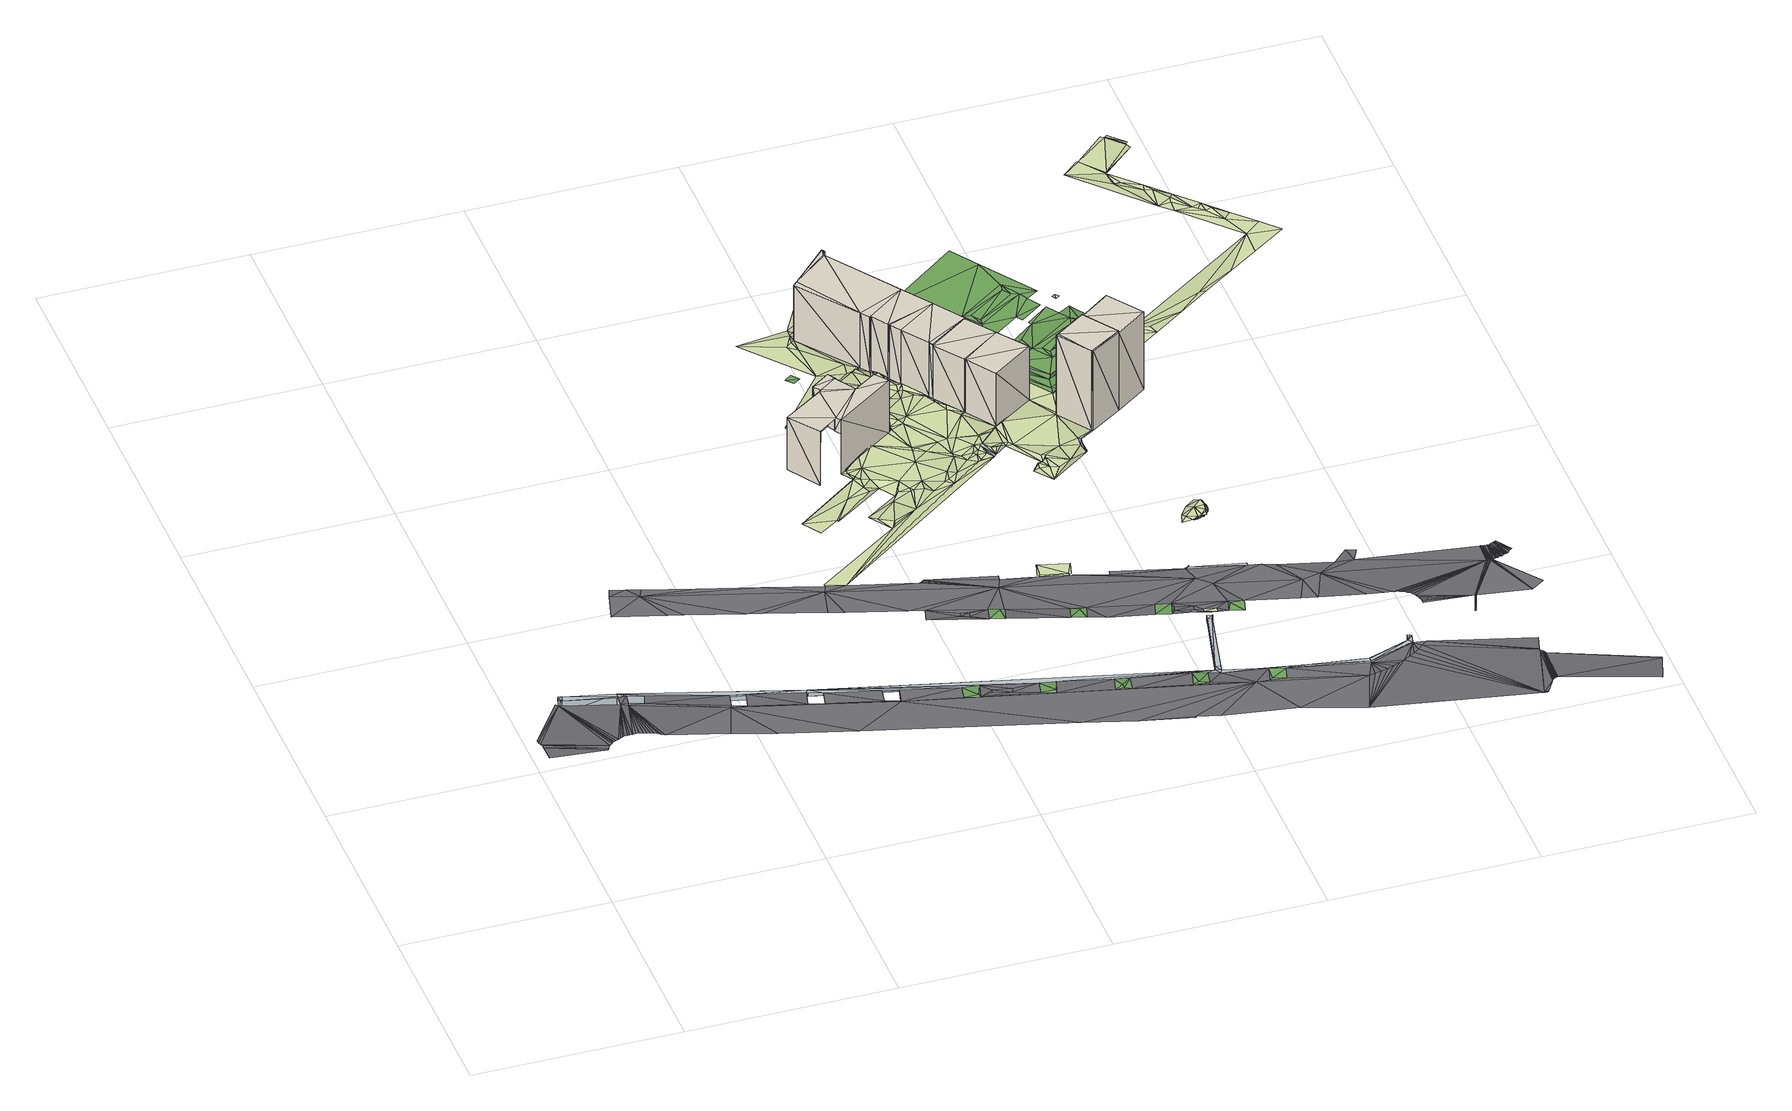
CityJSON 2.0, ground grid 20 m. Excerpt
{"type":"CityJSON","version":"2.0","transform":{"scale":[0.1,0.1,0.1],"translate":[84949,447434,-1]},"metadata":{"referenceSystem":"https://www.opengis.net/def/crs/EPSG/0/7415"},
"CityObjects":{
"object1":{"type":"GenericCityObject","attributes":{"bgt_status":"bestaand","bgt_type":"kademuur","plus_status":"geenWaarde","plus_type":"waardeOnbekend","relatievehoogteligging":"0"},"geometry":[{"type":"MultiSurface","lod":"1","boundaries":[[[0,1,2]],[[0,3,4]],[[4,5,6]],[[7,8,9]],[[7,10,8]],[[7,11,10]],[[7,12,13]],[[7,13,11]],[[12,6,13]],[[6,5,13]],[[4,3,5]],[[0,2,3]],[[2,1,14]],[[15,2,14]],[[16,15,14]],[[17,16,14]],[[17,14,18]],[[19,20,21]],[[21,20,22]],[[23,22,20]],[[24,25,20]],[[26,24,20]],[[27,26,20]],[[28,27,29]],[[30,28,29]],[[31,30,29]],[[32,33,34]],[[35,34,36]],[[35,32,34]],[[31,32,35]],[[31,29,32]],[[27,20,29]],[[25,23,20]],[[18,14,37]],[[14,38,37]],[[14,20,38]],[[38,20,19]],[[39,40,0]],[[0,40,1]],[[41,39,4]],[[4,39,0]],[[42,41,6]],[[6,41,4]],[[43,42,12]],[[12,42,6]],[[44,43,7]],[[7,43,12]],[[45,44,9]],[[9,44,7]],[[46,45,8]],[[8,45,9]],[[47,46,10]],[[10,46,8]],[[48,10,11]],[[49,48,13]],[[13,48,11]],[[5,49,13]],[[50,30,31]],[[35,50,31]],[[51,35,36]],[[52,53,32]],[[32,53,33]],[[54,52,29]],[[29,52,32]],[[55,54,20]],[[20,54,29]],[[56,55,14]],[[14,55,20]]]}]},
"building1":{"type":"Building","attributes":{"bgt_status":"bestaand","hoek":"(1:-34)","identificatiebagpnd":"503100000032723","identificatiebagvbolaagstehuisnummer":"(1:503010000027126)","measuredHeight":5.93,"min-height-surface":0.07,"plaatsingspunt":"(1:84988.193447489.302)","plus_status":"geenWaarde","relatievehoogteligging":"0","tekst":"(1:66)"},"geometry":[{"type":"MultiSurface","lod":"1","boundaries":[[[57,58,59]],[[57,60,58]],[[61,62,63]],[[60,57,64]],[[65,64,66]],[[64,67,66]],[[64,57,67]],[[57,61,67]],[[57,62,61]],[[63,62,68]],[[68,62,69]],[[70,71,57]],[[57,71,62]],[[72,70,59]],[[59,70,57]],[[73,72,58]],[[58,72,59]],[[74,73,60]],[[60,73,58]],[[75,76,66]],[[66,76,65]],[[77,75,67]],[[67,75,66]],[[78,77,61]],[[61,77,67]],[[79,78,63]],[[63,78,61]],[[80,79,68]],[[68,79,63]],[[81,80,69]],[[69,80,68]],[[71,81,62]],[[62,81,69]]]}]},
"object2":{"type":"GenericCityObject","attributes":{"bgt_status":"bestaand","bgt_type":"kademuur","plus_status":"geenWaarde","plus_type":"waardeOnbekend","relatievehoogteligging":"0"},"geometry":[{"type":"MultiSurface","lod":"1","boundaries":[[[1,82,83]],[[1,83,14]],[[40,84,1]],[[1,84,82]],[[85,56,83]],[[83,56,14]]]}]},
"building2":{"type":"Building","attributes":{"bgt_status":"bestaand","hoek":"(1:54.8)","identificatiebagpnd":"503100000018519","identificatiebagvbolaagstehuisnummer":"(1:503010000002511)","measuredHeight":6.17,"min-height-surface":0.12,"plaatsingspunt":"(1:84995.031447504.834)","plus_status":"geenWaarde","relatievehoogteligging":"0","tekst":"(1:58)"},"geometry":[{"type":"MultiSurface","lod":"1","boundaries":[[[86,87,88]],[[86,88,89]],[[90,91,88]],[[87,90,88]],[[92,93,90]],[[93,92,94]],[[94,92,95]],[[87,92,90]],[[96,97,86]],[[86,97,87]],[[98,99,88]],[[88,99,89]],[[100,98,91]],[[91,98,88]],[[101,100,90]],[[90,100,91]],[[102,101,93]],[[93,101,90]],[[103,102,94]],[[94,102,93]],[[104,103,95]],[[95,103,94]],[[105,104,92]],[[92,104,95]],[[97,105,87]],[[87,105,92]]]}]},
"object3":{"type":"GenericCityObject","attributes":{"bgt_status":"bestaand","bgt_type":"stuw","plus_type":"waardeOnbekend"},"geometry":[{"type":"MultiSurface","lod":"1","boundaries":[[[82,106,83]],[[106,107,83]],[[84,108,82]],[[82,108,106]],[[109,85,107]],[[107,85,83]]]}]},
"object4":{"type":"GenericCityObject","attributes":{"bgt_status":"bestaand","bgt_type":"muur","plus_status":"geenWaarde","plus_type":"waardeOnbekend","relatievehoogteligging":"0"},"geometry":[{"type":"MultiSurface","lod":"1","boundaries":[[[110,111,112]],[[110,112,113]]]}]},
"building3":{"type":"Building","attributes":{"bgt_status":"bestaand","hoek":"(1:54.8)","identificatiebagpnd":"503100000018600","identificatiebagvbolaagstehuisnummer":"(1:503010000005329)","measuredHeight":6.16,"min-height-surface":0.23,"plaatsingspunt":"(1:84999.155447498.983)","plus_status":"geenWaarde","relatievehoogteligging":"0","tekst":"(1:61)"},"geometry":[{"type":"MultiSurface","lod":"1","boundaries":[[[114,86,115]],[[114,116,117]],[[114,115,116]],[[86,118,115]],[[118,86,89]],[[119,96,114]],[[114,96,86]],[[120,121,116]],[[116,121,117]],[[122,120,115]],[[115,120,116]],[[123,122,118]],[[118,122,115]],[[99,123,89]],[[89,123,118]]]}]},
"object5":{"type":"GenericCityObject","attributes":{"bgt_status":"bestaand","bgt_type":"kademuur","plus_status":"geenWaarde","plus_type":"waardeOnbekend","relatievehoogteligging":"0"},"geometry":[{"type":"MultiSurface","lod":"1","boundaries":[[[106,124,107]],[[124,125,107]],[[108,126,106]],[[106,126,124]],[[127,109,125]],[[125,109,107]]]}]},
"building4":{"type":"Building","attributes":{"bgt_status":"bestaand","identificatiebagpnd":"503100000018607","measuredHeight":6.18,"min-height-surface":0.24,"plus_status":"geenWaarde","relatievehoogteligging":"0"},"geometry":[{"type":"MultiSurface","lod":"1","boundaries":[[[128,114,129]],[[128,129,130]],[[114,117,129]],[[131,119,132]],[[132,119,128]],[[128,119,114]],[[133,132,130]],[[130,132,128]],[[134,135,129]],[[129,135,133]],[[129,133,130]],[[121,134,117]],[[117,134,129]]]}]},
"building5":{"type":"Building","attributes":{"bgt_status":"bestaand","identificatiebagpnd":"503100000018610","measuredHeight":6.14,"min-height-surface":0.23,"plus_status":"geenWaarde","relatievehoogteligging":"0"},"geometry":[{"type":"MultiSurface","lod":"1","boundaries":[[[136,132,133]],[[136,133,137]],[[138,131,136]],[[136,131,132]],[[135,139,133]],[[133,139,137]]]}]},
"building6":{"type":"Building","attributes":{"bgt_status":"bestaand","hoek":"(1:54.8)","identificatiebagpnd":"503100000018598","identificatiebagvbolaagstehuisnummer":"(1:503010000005330)","measuredHeight":6.14,"min-height-surface":0.22,"plaatsingspunt":"(1:85003.595447492.683)","plus_status":"geenWaarde","relatievehoogteligging":"0","tekst":"(1:62)"},"geometry":[{"type":"MultiSurface","lod":"1","boundaries":[[[140,136,141]],[[140,141,142]],[[136,137,141]],[[143,138,140]],[[140,138,136]],[[144,143,142]],[[142,143,140]],[[145,144,141]],[[141,144,142]],[[139,145,137]],[[137,145,141]]]}]},
"object6":{"type":"GenericCityObject","attributes":{"bgt_status":"bestaand","bgt_type":"muur","plus_status":"geenWaarde","plus_type":"waardeOnbekend","relatievehoogteligging":"0"},"geometry":[{"type":"MultiSurface","lod":"1","boundaries":[[[146,147,148]],[[149,150,148]],[[151,149,148]],[[147,152,148]],[[148,152,151]],[[147,153,152]],[[154,151,152]],[[153,154,152]]]}]},
"object7":{"type":"GenericCityObject","attributes":{"bgt_status":"bestaand","bgt_type":"muur","plus_status":"geenWaarde","plus_type":"waardeOnbekend","relatievehoogteligging":"0"},"geometry":[{"type":"MultiSurface","lod":"1","boundaries":[[[155,156,157]],[[158,155,157]],[[159,158,157]],[[159,160,158]],[[159,161,162]],[[160,159,162]]]}]},
"building7":{"type":"Building","attributes":{"bgt_status":"bestaand","identificatiebagpnd":"503100000032235","measuredHeight":8.97,"min-height-surface":0.2,"plus_status":"geenWaarde","relatievehoogteligging":"0"},"geometry":[{"type":"MultiSurface","lod":"1","boundaries":[[[163,164,165]],[[163,166,167]],[[163,165,166]],[[166,165,168]],[[169,170,163]],[[163,170,164]],[[161,171,167]],[[167,171,169]],[[167,169,163]],[[162,161,166]],[[166,161,167]],[[172,162,168]],[[168,162,166]],[[173,172,165]],[[165,172,168]],[[174,173,170]],[[170,173,164]],[[164,173,165]]]}]},
"building8":{"type":"Building","attributes":{"bgt_status":"bestaand","hoek":"(1:-35.1)","identificatiebagpnd":"503100000018601","identificatiebagvbolaagstehuisnummer":"(1:503010000060856)","measuredHeight":8.8,"min-height-surface":0.19,"plaatsingspunt":"(1:85013.307447488.999)","plus_status":"geenWaarde","relatievehoogteligging":"0","tekst":"(1:65)"},"geometry":[{"type":"MultiSurface","lod":"1","boundaries":[[[175,176,170]],[[175,170,169]],[[171,177,169]],[[169,177,175]],[[178,174,176]],[[176,174,170]]]}]},
"plantcover1":{"type":"PlantCover","attributes":{"begroeidterreindeeloptalud":"0","bgt_status":"bestaand","class":"groenvoorziening","plus_fysiekvoorkomen":"waardeOnbekend","plus_status":"geenWaarde","relatievehoogteligging":"0"},"geometry":[{"type":"MultiSurface","lod":"1","boundaries":[[[179,19,21]],[[179,21,180]],[[181,179,180]],[[181,19,179]]]}]},
"road1":{"type":"Road","attributes":{"bgt_status":"bestaand","function":"parkeervlak","plus_functiewegdeel":"waardeOnbekend","plus_fysiekvoorkomenwegdeel":"betonstraatstenen","plus_status":"geenWaarde","relatievehoogteligging":"0","surfacematerial":"openverharding","wegdeeloptalud":"0"},"geometry":[{"type":"MultiSurface","lod":"1","boundaries":[[[182,183,184]],[[182,184,185]]]}]},
"road2":{"type":"Road","attributes":{"bgt_status":"bestaand","function":"parkeervlak","plus_functiewegdeel":"waardeOnbekend","plus_fysiekvoorkomenwegdeel":"betonstraatstenen","plus_status":"geenWaarde","relatievehoogteligging":"0","surfacematerial":"openverharding","wegdeeloptalud":"0"},"geometry":[{"type":"MultiSurface","lod":"1","boundaries":[[[186,187,188]],[[49,189,48]],[[48,190,191]],[[48,192,190]],[[48,193,192]],[[48,194,193]],[[49,5,195]],[[194,48,189]],[[189,49,196]],[[196,49,197]],[[197,49,198]],[[198,49,199]],[[199,49,200]],[[200,49,195]],[[188,201,3]],[[202,203,204]],[[205,206,204]],[[207,208,206]],[[50,208,30]],[[205,207,206]],[[30,208,207]],[[203,205,204]],[[28,205,27]],[[187,209,204]],[[27,205,203]],[[209,202,204]],[[26,202,209]],[[210,209,187]],[[24,26,209]],[[211,210,187]],[[25,210,211]],[[212,211,187]],[[23,25,211]],[[22,212,187]],[[22,187,21]],[[181,180,187]],[[21,187,180]],[[186,181,187]],[[182,185,181]],[[38,183,182]],[[213,186,188]],[[214,181,186]],[[37,186,18]],[[213,215,186]],[[18,186,215]],[[216,213,188]],[[17,213,16]],[[217,216,188]],[[16,213,216]],[[2,217,188]],[[15,217,2]],[[2,188,3]],[[195,218,188]],[[188,218,201]],[[195,5,218]],[[19,183,38]],[[182,181,214]],[[19,184,183]],[[19,181,184]],[[184,181,185]],[[38,182,214]]]}]},
"road3":{"type":"Road","attributes":{"bgt_status":"bestaand","function":"voetpad","plus_functiewegdeel":"waardeOnbekend","plus_fysiekvoorkomenwegdeel":"gebakkenklinkers","plus_status":"geenWaarde","relatievehoogteligging":"0","surfacematerial":"openverharding","wegdeeloptalud":"0"},"geometry":[{"type":"MultiSurface","lod":"1","boundaries":[[[219,220,221]],[[222,219,223]],[[224,222,223]],[[219,221,225]],[[224,226,222]],[[224,221,220]],[[226,224,220]],[[223,219,225]]]}]},
"plantcover2":{"type":"PlantCover","attributes":{"begroeidterreindeeloptalud":"0","bgt_status":"bestaand","class":"groenvoorziening","plus_fysiekvoorkomen":"waardeOnbekend","plus_status":"geenWaarde","relatievehoogteligging":"0"},"geometry":[{"type":"MultiSurface","lod":"1","boundaries":[[[227,37,38]],[[227,38,214]],[[186,227,214]],[[186,37,227]]]}]},
"road4":{"type":"Road","attributes":{"bgt_status":"bestaand","function":"voetpad","plus_functiewegdeel":"waardeOnbekend","plus_fysiekvoorkomenwegdeel":"gebakkenklinkers","plus_status":"geenWaarde","relatievehoogteligging":"0","surfacematerial":"openverharding","wegdeeloptalud":"0"},"geometry":[{"type":"MultiSurface","lod":"1","boundaries":[[[219,222,226]],[[219,226,220]]]}]},
"road5":{"type":"Road","attributes":{"bgt_status":"bestaand","function":"rijbaanlokaleweg","plus_functiewegdeel":"waardeOnbekend","plus_fysiekvoorkomenwegdeel":"betonstraatstenen","plus_status":"geenWaarde","relatievehoogteligging":"0","surfacematerial":"openverharding","wegdeeloptalud":"0"},"geometry":[{"type":"MultiSurface","lod":"1","boundaries":[[[228,188,187]],[[229,230,195]],[[231,232,233]],[[234,235,191]],[[195,230,200]],[[200,230,199]],[[199,230,198]],[[198,230,197]],[[197,230,196]],[[196,230,189]],[[189,236,194]],[[194,236,193]],[[193,236,192]],[[237,191,190]],[[192,236,190]],[[238,234,191]],[[237,238,191]],[[236,237,190]],[[236,239,237]],[[240,241,239]],[[242,243,241]],[[244,245,243]],[[246,247,245]],[[248,249,247]],[[250,251,249]],[[252,253,251]],[[233,254,253]],[[231,233,253]],[[188,229,195]],[[255,231,253]],[[252,255,253]],[[250,252,251]],[[248,250,249]],[[246,248,247]],[[244,246,245]],[[242,244,243]],[[240,242,241]],[[236,240,239]],[[236,256,240]],[[257,258,256]],[[259,260,258]],[[261,259,258]],[[257,261,258]],[[236,257,256]],[[230,236,189]],[[188,262,229]],[[204,263,187]],[[204,206,264]],[[188,265,262]],[[265,188,266]],[[265,266,267]],[[188,228,266]],[[187,263,228]],[[206,208,268]],[[263,204,269]],[[269,204,270]],[[270,204,264]],[[264,206,271]],[[271,206,272]],[[272,206,273]],[[273,206,274]],[[274,206,275]],[[275,206,276]],[[276,206,277]],[[277,206,278]],[[278,206,268]],[[268,208,279]],[[279,208,280]],[[280,208,281]],[[281,208,282]],[[282,208,283]],[[283,208,284]],[[285,284,286]],[[287,285,286]],[[288,287,286]],[[289,288,286]],[[290,289,286]],[[291,292,293]],[[293,290,294]],[[295,292,296]],[[297,295,296]],[[296,292,298]],[[298,292,291]],[[291,293,294]],[[294,290,299]],[[299,290,286]],[[300,299,286]],[[301,300,286]],[[302,301,286]],[[302,286,303]],[[284,208,286]]]}]},
"plantcover3":{"type":"PlantCover","attributes":{"begroeidterreindeeloptalud":"0","bgt_status":"bestaand","class":"groenvoorziening","plus_fysiekvoorkomen":"waardeOnbekend","plus_status":"geenWaarde","relatievehoogteligging":"0"},"geometry":[{"type":"MultiSurface","lod":"1","boundaries":[[[304,305,306]],[[306,224,223]],[[304,306,223]],[[305,224,306]]]}]},
"road6":{"type":"Road","attributes":{"bgt_status":"bestaand","function":"parkeervlak","plus_functiewegdeel":"waardeOnbekend","plus_fysiekvoorkomenwegdeel":"betonstraatstenen","plus_status":"geenWaarde","relatievehoogteligging":"0","surfacematerial":"openverharding","wegdeeloptalud":"0"},"geometry":[{"type":"MultiSurface","lod":"1","boundaries":[[[307,305,308]],[[305,304,308]]]}]},
"plantcover4":{"type":"PlantCover","attributes":{"begroeidterreindeeloptalud":"0","bgt_status":"bestaand","class":"groenvoorziening","plus_fysiekvoorkomen":"waardeOnbekend","plus_status":"geenWaarde","relatievehoogteligging":"0"},"geometry":[{"type":"MultiSurface","lod":"1","boundaries":[[[309,17,18]],[[309,18,215]],[[310,309,215]],[[310,17,309]],[[213,310,215]],[[213,17,310]]]}]},
"landuse1":{"type":"LandUse","attributes":{"bgt_fysiekvoorkomen":"erf","bgt_status":"bestaand","onbegroeidterreindeeloptalud":"0","plus_fysiekvoorkomen":"waardeOnbekend","plus_status":"geenWaarde","relatievehoogteligging":"0"},"geometry":[{"type":"MultiSurface","lod":"1","boundaries":[[[311,99,312]],[[313,314,315]],[[316,317,318]],[[318,317,319]],[[320,321,318]],[[322,323,324]],[[325,326,327]],[[322,316,328]],[[329,330,331]],[[332,333,334]],[[335,336,337]],[[335,330,338]],[[339,340,341]],[[336,340,337]],[[342,343,329]],[[344,345,346]],[[347,348,349]],[[139,350,145]],[[351,72,352]],[[71,70,353]],[[80,354,355]],[[352,72,356]],[[79,77,78]],[[357,358,77]],[[359,355,360]],[[355,357,79]],[[361,80,81]],[[312,99,98]],[[362,123,99]],[[363,364,120]],[[365,311,364]],[[364,121,120]],[[135,134,366]],[[367,135,366]],[[368,139,369]],[[144,145,350]],[[370,371,354]],[[372,358,357]],[[356,314,347]],[[134,121,373]],[[311,362,99]],[[365,123,362]],[[374,313,315]],[[349,375,376]],[[377,334,333]],[[348,378,368]],[[343,338,330]],[[379,380,338]],[[334,342,329]],[[343,330,329]],[[381,361,382]],[[81,71,353]],[[383,384,385]],[[386,311,387]],[[341,380,345]],[[341,340,336]],[[346,379,342]],[[346,380,379]],[[313,378,348]],[[139,135,369]],[[388,344,342]],[[74,345,344]],[[389,390,342]],[[74,388,390]],[[391,329,331]],[[392,393,112]],[[344,346,342]],[[345,380,346]],[[375,394,134]],[[134,373,375]],[[389,395,73]],[[377,396,397]],[[336,335,338]],[[337,330,335]],[[398,376,373]],[[373,121,398]],[[399,356,72]],[[314,348,347]],[[386,400,311]],[[401,349,376]],[[122,363,120]],[[400,376,398]],[[351,384,382]],[[400,364,311]],[[312,387,311]],[[354,360,355]],[[381,370,354]],[[402,403,371]],[[404,328,316]],[[321,405,323]],[[404,316,321]],[[406,329,407]],[[73,408,399]],[[315,314,356]],[[81,353,409]],[[70,72,353]],[[387,312,98]],[[387,410,386]],[[80,361,411]],[[81,409,361]],[[401,412,413]],[[351,409,353]],[[414,403,402]],[[415,360,403]],[[74,389,73]],[[74,390,389]],[[313,348,314]],[[368,367,348]],[[400,401,376]],[[348,366,394]],[[376,375,373]],[[394,366,134]],[[416,417,392]],[[418,112,393]],[[323,322,328]],[[324,316,322]],[[390,388,342]],[[74,344,388]],[[380,336,338]],[[380,341,336]],[[379,343,342]],[[379,338,343]],[[364,398,121]],[[364,400,398]],[[417,333,419]],[[327,392,111]],[[374,420,313]],[[332,421,333]],[[368,350,139]],[[422,111,144]],[[348,367,366]],[[369,135,367]],[[361,381,411]],[[361,409,382]],[[323,391,331]],[[407,329,391]],[[79,357,77]],[[354,80,411]],[[415,372,359]],[[372,357,359]],[[357,355,359]],[[79,80,355]],[[360,415,359]],[[423,358,372]],[[321,323,328]],[[331,324,323]],[[424,425,426]],[[113,112,418]],[[367,368,369]],[[378,350,368]],[[311,365,362]],[[122,123,365]],[[318,321,316]],[[405,407,391]],[[427,415,414]],[[423,372,415]],[[428,429,406]],[[430,332,431]],[[113,320,318]],[[432,424,393]],[[430,421,332]],[[426,113,418]],[[433,396,377]],[[421,425,419]],[[320,425,421]],[[320,113,425]],[[424,419,425]],[[333,421,419]],[[73,315,408]],[[73,374,315]],[[434,386,410]],[[370,381,382]],[[435,436,385]],[[347,349,401]],[[352,356,347]],[[408,315,356]],[[437,428,406]],[[431,332,406]],[[395,374,73]],[[395,420,374]],[[438,387,98]],[[427,414,383]],[[416,377,333]],[[334,329,406]],[[420,396,433]],[[389,342,334]],[[313,433,378]],[[313,420,433]],[[332,334,406]],[[397,420,389]],[[389,420,395]],[[389,334,397]],[[392,432,393]],[[417,419,432]],[[349,394,375]],[[349,348,394]],[[404,321,328]],[[429,431,406]],[[393,424,418]],[[432,419,424]],[[383,385,436]],[[351,382,409]],[[414,402,383]],[[370,382,384]],[[413,412,385]],[[383,402,384]],[[72,351,353]],[[352,384,351]],[[352,385,384]],[[435,400,386]],[[352,413,385]],[[401,400,412]],[[73,399,72]],[[408,356,399]],[[384,402,370]],[[383,436,434]],[[407,437,406]],[[429,320,431]],[[321,429,428]],[[321,320,429]],[[438,423,415]],[[438,358,423]],[[402,371,370]],[[403,360,371]],[[381,354,411]],[[371,360,354]],[[320,430,431]],[[320,421,430]],[[434,436,386]],[[385,412,435]],[[378,326,350]],[[378,416,326]],[[325,327,422]],[[326,392,327]],[[111,392,112]],[[326,416,392]],[[365,363,122]],[[365,364,363]],[[387,427,410]],[[415,403,414]],[[427,434,410]],[[427,383,434]],[[438,427,387]],[[438,415,427]],[[323,405,391]],[[321,428,437]],[[350,325,144]],[[327,111,422]],[[377,397,334]],[[396,420,397]],[[347,413,352]],[[347,401,413]],[[433,416,378]],[[433,377,416]],[[392,417,432]],[[416,333,417]],[[400,435,412]],[[386,436,435]],[[144,325,422]],[[350,326,325]],[[405,437,407]],[[405,321,437]],[[424,426,418]],[[425,113,426]]]}]},
"plantcover5":{"type":"PlantCover","attributes":{"begroeidterreindeeloptalud":"0","bgt_status":"bestaand","class":"groenvoorziening","plus_fysiekvoorkomen":"waardeOnbekend","plus_status":"geenWaarde","relatievehoogteligging":"0"},"geometry":[{"type":"MultiSurface","lod":"1","boundaries":[[[439,440,441]],[[440,442,441]]]}]},
"landuse2":{"type":"LandUse","attributes":{"bgt_fysiekvoorkomen":"onverhard","bgt_status":"bestaand","onbegroeidterreindeeloptalud":"0","plus_fysiekvoorkomen":"waardeOnbekend","plus_status":"geenWaarde","relatievehoogteligging":"0"},"geometry":[{"type":"MultiSurface","lod":"1","boundaries":[[[438,443,444]],[[445,446,444]],[[447,446,445]],[[438,98,443]],[[447,448,446]],[[449,445,444]],[[449,450,445]],[[450,447,445]],[[100,450,449]],[[450,100,447]],[[451,449,444]],[[100,101,447]],[[448,447,452]],[[451,444,443]],[[101,452,447]],[[451,100,449]],[[452,453,448]],[[452,101,453]],[[100,451,98]],[[443,98,451]],[[454,448,453]],[[101,102,453]]]}]},
"plantcover6":{"type":"PlantCover","attributes":{"begroeidterreindeeloptalud":"0","bgt_status":"bestaand","class":"groenvoorziening","plus_fysiekvoorkomen":"waardeOnbekend","plus_status":"geenWaarde","relatievehoogteligging":"0"},"geometry":[{"type":"MultiSurface","lod":"1","boundaries":[[[455,456,457]],[[457,307,308]],[[455,457,308]],[[456,307,457]]]}]},
"road7":{"type":"Road","attributes":{"bgt_status":"bestaand","function":"rijbaanlokaleweg","plus_functiewegdeel":"waardeOnbekend","plus_fysiekvoorkomenwegdeel":"betonstraatstenen","plus_status":"geenWaarde","relatievehoogteligging":"0","surfacematerial":"openverharding","wegdeeloptalud":"0"},"geometry":[{"type":"MultiSurface","lod":"1","boundaries":[[[456,458,307]],[[459,460,461]],[[456,462,458]],[[463,464,465]],[[466,467,468]],[[468,467,469]],[[469,467,470]],[[470,467,471]],[[472,473,474]],[[471,472,474]],[[475,473,472]],[[472,471,467]],[[467,466,465]],[[465,466,476]],[[477,463,465]],[[478,477,465]],[[479,478,465]],[[480,479,465]],[[481,480,465]],[[482,481,465]],[[476,482,465]],[[483,476,466]],[[484,483,466]],[[485,484,466]],[[486,485,466]],[[487,486,466]],[[488,489,466]],[[466,490,487]],[[466,491,490]],[[459,461,492]],[[466,493,491]],[[488,461,494]],[[493,466,495]],[[495,466,496]],[[496,466,489]],[[489,488,497]],[[488,498,497]],[[488,494,498]],[[462,499,492]],[[461,460,494]],[[458,500,501]],[[502,503,500]],[[492,504,459]],[[492,499,504]],[[502,505,506]],[[499,462,507]],[[507,462,456]],[[307,458,305]],[[305,458,224]],[[224,458,221]],[[221,458,501]],[[501,500,508]],[[508,500,509]],[[509,500,510]],[[510,500,503]],[[503,502,511]],[[511,502,512]],[[512,502,506]],[[513,514,465]],[[465,514,467]]]}]},
"road8":{"type":"Road","attributes":{"bgt_status":"bestaand","function":"voetpad","plus_functiewegdeel":"waardeOnbekend","plus_fysiekvoorkomenwegdeel":"gebakkenklinkers","plus_status":"geenWaarde","relatievehoogteligging":"0","surfacematerial":"openverharding","wegdeeloptalud":"0"},"geometry":[{"type":"MultiSurface","lod":"1","boundaries":[[[515,516,517]],[[151,154,515]],[[154,518,515]],[[154,153,518]],[[462,151,515]],[[492,519,149]],[[151,462,149]],[[461,520,519]],[[521,458,517]],[[522,523,524]],[[525,500,458]],[[522,526,523]],[[520,488,524]],[[466,527,522]],[[524,488,522]],[[527,466,528]],[[528,466,529]],[[529,466,530]],[[530,470,531]],[[531,473,532]],[[532,533,534]],[[534,535,536]],[[536,537,538]],[[538,539,540]],[[540,541,542]],[[543,544,545]],[[546,547,544]],[[542,548,545]],[[547,546,549]],[[544,543,546]],[[545,550,543]],[[545,548,550]],[[542,541,548]],[[540,551,541]],[[540,539,551]],[[538,537,539]],[[536,552,537]],[[536,535,552]],[[534,553,535]],[[534,533,553]],[[532,554,533]],[[532,473,554]],[[531,474,473]],[[531,471,474]],[[531,470,471]],[[530,469,470]],[[530,468,469]],[[530,466,468]],[[522,488,466]],[[520,461,488]],[[519,492,461]],[[492,149,462]],[[555,502,500]],[[458,462,517]],[[517,462,515]],[[556,505,502]],[[557,505,556]],[[556,502,558]],[[558,502,559]],[[559,502,555]],[[555,500,319]],[[500,318,319]],[[500,525,318]],[[560,521,561]],[[562,525,458]],[[563,562,458]],[[564,563,458]],[[565,564,458]],[[565,458,566]],[[566,458,567]],[[567,458,568]],[[568,458,569]],[[569,458,560]],[[569,560,570]],[[458,521,560]]]}]},
"landuse3":{"type":"LandUse","attributes":{"bgt_fysiekvoorkomen":"erf","bgt_status":"bestaand","onbegroeidterreindeeloptalud":"0","plus_fysiekvoorkomen":"waardeOnbekend","plus_status":"geenWaarde","relatievehoogteligging":"0"},"geometry":[{"type":"MultiSurface","lod":"1","boundaries":[[[561,521,571]],[[572,573,574]],[[573,575,574]],[[575,576,577]],[[574,575,577]],[[573,578,575]],[[571,579,580]],[[516,579,517]],[[517,579,521]],[[521,579,571]],[[580,578,571]],[[580,575,578]]]}]},
"plantcover7":{"type":"PlantCover","attributes":{"begroeidterreindeeloptalud":"0","bgt_status":"bestaand","class":"groenvoorziening","plus_fysiekvoorkomen":"waardeOnbekend","plus_status":"geenWaarde","relatievehoogteligging":"0"},"geometry":[{"type":"MultiSurface","lod":"1","boundaries":[[[581,15,16]],[[581,16,216]],[[217,581,216]],[[217,15,581]]]}]},
"road9":{"type":"Road","attributes":{"bgt_status":"bestaand","function":"parkeervlak","plus_functiewegdeel":"waardeOnbekend","plus_fysiekvoorkomenwegdeel":"betonstraatstenen","plus_status":"geenWaarde","relatievehoogteligging":"0","surfacematerial":"openverharding","wegdeeloptalud":"0"},"geometry":[{"type":"MultiSurface","lod":"1","boundaries":[[[507,456,582]],[[507,582,583]],[[456,455,582]]]}]},
"plantcover8":{"type":"PlantCover","attributes":{"begroeidterreindeeloptalud":"0","bgt_status":"bestaand","class":"groenvoorziening","plus_fysiekvoorkomen":"waardeOnbekend","plus_status":"geenWaarde","relatievehoogteligging":"0"},"geometry":[{"type":"MultiSurface","lod":"1","boundaries":[[[584,499,583]],[[499,507,583]]]}]},
"road10":{"type":"Road","attributes":{"bgt_status":"bestaand","function":"voetpad","plus_functiewegdeel":"waardeOnbekend","plus_fysiekvoorkomenwegdeel":"gebakkenklinkers","plus_status":"geenWaarde","relatievehoogteligging":"0","surfacematerial":"openverharding","wegdeeloptalud":"0"},"geometry":[{"type":"MultiSurface","lod":"1","boundaries":[[[585,586,587]],[[585,587,588]]]}]},
"plantcover9":{"type":"PlantCover","attributes":{"begroeidterreindeeloptalud":"0","bgt_status":"bestaand","class":"groenvoorziening","plus_fysiekvoorkomen":"waardeOnbekend","plus_status":"geenWaarde","relatievehoogteligging":"0"},"geometry":[{"type":"MultiSurface","lod":"1","boundaries":[[[589,5,3]],[[589,3,201]],[[218,589,201]],[[218,5,589]]]}]},
"road11":{"type":"Road","attributes":{"bgt_status":"bestaand","function":"voetpad","plus_functiewegdeel":"waardeOnbekend","plus_fysiekvoorkomenwegdeel":"gebakkenklinkers","plus_status":"geenWaarde","relatievehoogteligging":"0","surfacematerial":"openverharding","wegdeeloptalud":"0"},"geometry":[{"type":"MultiSurface","lod":"1","boundaries":[[[590,591,592]],[[593,587,586]],[[588,499,584]],[[594,593,586]],[[587,499,588]],[[595,594,586]],[[504,499,587]],[[585,588,584]],[[591,504,592]],[[595,585,584]],[[591,590,596]],[[586,585,595]],[[504,587,593]],[[592,504,593]],[[596,594,595]],[[590,594,596]]]}]},
"plantcover10":{"type":"PlantCover","attributes":{"begroeidterreindeeloptalud":"0","bgt_status":"bestaand","class":"groenvoorziening","plus_fysiekvoorkomen":"gras-enkruidachtigen","plus_status":"geenWaarde","relatievehoogteligging":"0"},"geometry":[{"type":"MultiSurface","lod":"1","boundaries":[[[597,598,599]],[[597,599,600]],[[104,599,103]],[[601,104,105]],[[97,601,105]],[[599,598,103]],[[599,601,97]],[[599,104,601]]]}]},
"landuse4":{"type":"LandUse","attributes":{"bgt_fysiekvoorkomen":"geslotenverharding","bgt_status":"bestaand","onbegroeidterreindeeloptalud":"0","plus_fysiekvoorkomen":"waardeOnbekend","plus_status":"geenWaarde","relatievehoogteligging":"0"},"geometry":[{"type":"MultiSurface","lod":"1","boundaries":[[[594,590,592]],[[594,592,593]]]}]},
"plantcover11":{"type":"PlantCover","attributes":{"begroeidterreindeeloptalud":"0","bgt_status":"bestaand","class":"groenvoorziening","plus_fysiekvoorkomen":"heesters","plus_status":"geenWaarde","relatievehoogteligging":"0"},"geometry":[{"type":"MultiSurface","lod":"1","boundaries":[[[602,603,604]],[[602,598,605]],[[605,598,597]],[[602,604,598]]]}]},
"landuse5":{"type":"LandUse","attributes":{"bgt_fysiekvoorkomen":"erf","bgt_status":"bestaand","onbegroeidterreindeeloptalud":"0","plus_fysiekvoorkomen":"waardeOnbekend","plus_status":"geenWaarde","relatievehoogteligging":"0"},"geometry":[{"type":"MultiSurface","lod":"1","boundaries":[[[606,607,158]],[[608,609,610]],[[611,610,612]],[[613,614,615]],[[609,616,617]],[[609,606,172]],[[618,619,620]],[[620,619,617]],[[617,619,609]],[[616,144,621]],[[162,172,160]],[[173,143,172]],[[155,607,614]],[[155,158,607]],[[612,613,615]],[[622,614,613]],[[610,609,619]],[[623,624,607]],[[625,615,614]],[[625,624,615]],[[626,618,620]],[[110,619,618]],[[160,606,158]],[[610,611,624]],[[622,612,610]],[[622,613,612]],[[621,620,617]],[[111,626,620]],[[172,616,609]],[[616,621,617]],[[615,611,612]],[[615,624,611]],[[626,627,618]],[[110,618,627]],[[607,625,614]],[[607,624,625]],[[143,616,172]],[[143,144,616]],[[607,606,623]],[[160,172,606]],[[624,623,610]],[[606,609,608]],[[623,608,610]],[[623,606,608]],[[111,621,144]],[[111,620,621]],[[110,626,111]],[[110,627,626]]]}]},
"plantcover12":{"type":"PlantCover","attributes":{"begroeidterreindeeloptalud":"0","bgt_status":"bestaand","class":"groenvoorziening","plus_fysiekvoorkomen":"waardeOnbekend","plus_status":"geenWaarde","relatievehoogteligging":"0"},"geometry":[{"type":"MultiSurface","lod":"1","boundaries":[[[628,459,629]],[[629,504,591]],[[628,629,591]],[[459,504,629]]]}]},
"plantcover13":{"type":"PlantCover","attributes":{"begroeidterreindeeloptalud":"0","bgt_status":"bestaand","class":"groenvoorziening","plus_fysiekvoorkomen":"gras-enkruidachtigen","plus_status":"geenWaarde","relatievehoogteligging":"0"},"geometry":[{"type":"MultiSurface","lod":"1","boundaries":[[[630,597,631]],[[630,632,633]],[[630,634,632]],[[630,631,634]],[[634,635,636]],[[634,637,635]],[[635,637,638]],[[634,631,637]],[[637,639,640]],[[637,631,639]],[[639,631,641]],[[597,600,631]]]}]},
"plantcover14":{"type":"PlantCover","attributes":{"begroeidterreindeeloptalud":"0","bgt_status":"bestaand","class":"groenvoorziening","plus_fysiekvoorkomen":"heesters","plus_status":"geenWaarde","relatievehoogteligging":"0"},"geometry":[{"type":"MultiSurface","lod":"1","boundaries":[[[642,602,630]],[[642,630,643]],[[643,630,644]],[[644,645,646]],[[646,645,647]],[[644,630,645]],[[602,605,630]],[[630,605,597]]]}]},
"landuse6":{"type":"LandUse","attributes":{"bgt_fysiekvoorkomen":"geslotenverharding","bgt_status":"bestaand","onbegroeidterreindeeloptalud":"0","plus_fysiekvoorkomen":"waardeOnbekend","plus_status":"geenWaarde","relatievehoogteligging":"0"},"geometry":[{"type":"MultiSurface","lod":"1","boundaries":[[[648,649,650]],[[651,648,650]],[[652,648,651]],[[652,653,648]]]}]},
"landuse7":{"type":"LandUse","attributes":{"bgt_fysiekvoorkomen":"openverharding","bgt_status":"bestaand","onbegroeidterreindeeloptalud":"0","plus_fysiekvoorkomen":"waardeOnbekend","plus_status":"geenWaarde","relatievehoogteligging":"0"},"geometry":[{"type":"MultiSurface","lod":"1","boundaries":[[[654,655,656]],[[655,657,656]],[[655,658,657]],[[655,659,658]],[[655,660,659]],[[655,661,660]],[[655,662,661]],[[655,663,662]],[[664,665,655]],[[666,664,655]],[[667,666,655]],[[668,667,655]],[[668,669,667]],[[668,670,669]],[[668,671,670]],[[668,672,671]],[[673,674,668]],[[668,674,675]],[[676,673,677]],[[677,673,678]],[[678,673,668]],[[679,680,678]],[[681,679,678]],[[678,654,682]],[[683,684,678]],[[685,683,678]],[[686,685,678]],[[687,686,682]],[[682,654,688]],[[689,682,688]],[[690,691,682]],[[692,690,682]],[[693,692,682]],[[688,694,695]],[[654,696,694]],[[654,656,696]],[[696,656,697]],[[689,688,695]],[[689,693,682]],[[688,654,694]],[[673,698,674]],[[678,680,677]],[[676,698,673]],[[668,655,654]],[[665,663,655]],[[678,668,654]],[[675,672,668]],[[699,682,691]],[[699,687,682]],[[686,678,682]],[[684,681,678]]]}]},
"plantcover15":{"type":"PlantCover","attributes":{"begroeidterreindeeloptalud":"0","bgt_status":"bestaand","class":"groenvoorziening","plus_fysiekvoorkomen":"gras-enkruidachtigen","plus_status":"geenWaarde","relatievehoogteligging":"0"},"geometry":[{"type":"MultiSurface","lod":"1","boundaries":[[[700,701,702]],[[703,704,705]],[[706,703,705]],[[704,703,707]],[[708,702,701]],[[708,602,642]],[[701,709,602]],[[701,602,708]],[[710,708,642]],[[703,710,642]],[[700,706,705]],[[700,702,706]],[[706,710,703]]]}]},
"plantcover16":{"type":"PlantCover","attributes":{"begroeidterreindeeloptalud":"0","bgt_status":"bestaand","class":"groenvoorziening","plus_fysiekvoorkomen":"heesters","plus_status":"geenWaarde","relatievehoogteligging":"0"},"geometry":[{"type":"MultiSurface","lod":"1","boundaries":[[[711,712,713]],[[712,714,713]]]}]},
"plantcover17":{"type":"PlantCover","attributes":{"begroeidterreindeeloptalud":"0","bgt_status":"bestaand","class":"groenvoorziening","plus_fysiekvoorkomen":"heesters","plus_status":"geenWaarde","relatievehoogteligging":"0"},"geometry":[{"type":"MultiSurface","lod":"1","boundaries":[[[712,702,708]],[[714,708,710]],[[711,702,712]],[[713,714,710]],[[712,708,714]],[[706,713,710]],[[706,711,713]],[[706,702,711]]]}]},
"plantcover18":{"type":"PlantCover","attributes":{"begroeidterreindeeloptalud":"0","bgt_status":"bestaand","class":"groenvoorziening","plus_fysiekvoorkomen":"gras-enkruidachtigen","plus_status":"geenWaarde","relatievehoogteligging":"0"},"geometry":[{"type":"MultiSurface","lod":"1","boundaries":[[[715,716,717]],[[718,719,720]],[[720,721,722]],[[722,723,724]],[[724,723,725]],[[722,721,723]],[[723,721,726]],[[720,727,721]],[[720,719,727]],[[728,715,717]],[[717,719,728]],[[715,729,716]],[[716,730,731]],[[716,732,730]],[[716,729,732]],[[732,733,734]],[[732,729,733]],[[718,728,719]],[[718,715,728]]]}]},
"plantcover19":{"type":"PlantCover","attributes":{"begroeidterreindeeloptalud":"0","bgt_status":"bestaand","class":"groenvoorziening","plus_fysiekvoorkomen":"heesters","plus_status":"geenWaarde","relatievehoogteligging":"0"},"geometry":[{"type":"MultiSurface","lod":"1","boundaries":[[[719,735,727]],[[727,735,736]],[[736,735,737]],[[719,717,735]],[[735,738,739]],[[735,717,738]]]}]},
"plantcover20":{"type":"PlantCover","attributes":{"begroeidterreindeeloptalud":"0","bgt_status":"bestaand","class":"groenvoorziening","plus_fysiekvoorkomen":"gras-enkruidachtigen","plus_status":"geenWaarde","relatievehoogteligging":"0"},"geometry":[{"type":"MultiSurface","lod":"1","boundaries":[[[740,735,739]],[[735,741,742]],[[743,744,745]],[[746,747,748]],[[746,748,749]],[[750,751,747]],[[752,744,746]],[[742,737,735]],[[753,754,740]],[[744,743,754]],[[751,755,739]],[[750,746,744]],[[746,750,747]],[[755,751,750]],[[740,741,735]],[[742,743,737]],[[753,755,750]],[[753,739,755]],[[753,740,739]],[[754,742,740]],[[745,752,746]],[[745,744,752]],[[740,742,741]],[[754,743,742]]]}]},
"plantcover21":{"type":"PlantCover","attributes":{"begroeidterreindeeloptalud":"0","bgt_status":"bestaand","class":"groenvoorziening","plus_fysiekvoorkomen":"heesters","plus_status":"geenWaarde","relatievehoogteligging":"0"},"geometry":[{"type":"MultiSurface","lod":"1","boundaries":[[[756,744,754]],[[757,756,754]],[[758,744,756]],[[753,757,754]],[[753,759,757]],[[760,759,753]],[[760,758,759]],[[750,744,758]],[[750,760,753]],[[750,758,760]]]}]},
"plantcover22":{"type":"PlantCover","attributes":{"begroeidterreindeeloptalud":"0","bgt_status":"bestaand","class":"groenvoorziening","plus_fysiekvoorkomen":"heesters","plus_status":"geenWaarde","relatievehoogteligging":"0"},"geometry":[{"type":"MultiSurface","lod":"1","boundaries":[[[758,756,757]],[[758,757,759]]]}]},
"landuse8":{"type":"LandUse","attributes":{"bgt_fysiekvoorkomen":"geslotenverharding","bgt_status":"bestaand","onbegroeidterreindeeloptalud":"0","plus_fysiekvoorkomen":"waardeOnbekend","plus_status":"geenWaarde","relatievehoogteligging":"0"},"geometry":[{"type":"MultiSurface","lod":"1","boundaries":[[[761,762,763]],[[761,763,764]]]}]},
"landuse9":{"type":"LandUse","attributes":{"bgt_fysiekvoorkomen":"openverharding","bgt_status":"bestaand","onbegroeidterreindeeloptalud":"0","plus_fysiekvoorkomen":"waardeOnbekend","plus_status":"geenWaarde","relatievehoogteligging":"0"},"geometry":[{"type":"MultiSurface","lod":"1","boundaries":[[[765,178,766]],[[715,767,768]],[[769,770,771]],[[772,773,774]],[[131,138,720]],[[775,776,773]],[[777,775,773]],[[778,779,775]],[[631,780,781]],[[782,778,775]],[[783,784,778]],[[785,786,784]],[[783,787,784]],[[785,784,787]],[[788,789,790]],[[782,783,778]],[[791,783,782]],[[777,782,775]],[[792,791,782]],[[793,777,794]],[[795,789,788]],[[796,797,795]],[[795,797,789]],[[798,799,769]],[[800,798,801]],[[802,803,804]],[[801,805,800]],[[801,804,805]],[[801,802,804]],[[802,806,803]],[[807,767,806]],[[715,766,767]],[[715,765,766]],[[765,808,178]],[[718,173,174]],[[718,720,143]],[[173,718,143]],[[143,720,138]],[[631,131,720]],[[631,119,131]],[[809,97,96]],[[810,97,811]],[[781,96,119]],[[771,770,812]],[[799,812,770]],[[771,813,797]],[[771,812,813]],[[801,769,814]],[[814,769,771]],[[718,808,715]],[[808,174,178]],[[780,600,809]],[[600,599,811]],[[793,772,815]],[[774,795,788]],[[796,795,774]],[[789,797,812]],[[600,780,631]],[[600,811,809]],[[815,790,793]],[[777,773,772]],[[788,815,774]],[[794,777,772]],[[768,807,806]],[[768,767,807]],[[772,793,794]],[[790,777,793]],[[798,769,801]],[[799,770,769]],[[814,796,774]],[[797,813,812]],[[814,797,796]],[[814,771,797]],[[774,815,772]],[[788,790,815]],[[715,808,765]],[[718,174,808]],[[768,802,801]],[[768,806,802]],[[631,781,119]],[[780,96,781]],[[780,809,96]],[[811,97,809]],[[599,810,811]],[[599,97,810]]]}]}
},
"vertices":[
[648,134,12],[617,142,12],[615,138,12],[656,128,14],[680,126,13],[671,124,14],[691,123,14],[782,116,24],[785,121,25],[783,122,25],[787,121,24],[785,112,24],[744,109,18],[744,105,18],[612,144,12],[604,141,13],[590,145,13],[537,158,11],[523,161,11],[407,190,11],[260,230,13],[392,194,10],[338,207,11],[323,211,11],[258,227,13],[273,223,12],[206,239,15],[191,242,15],[118,259,20],[95,269,21],[102,263,21],[95,264,21],[46,275,25],[43,276,25],[42,274,25],[45,271,24],[41,272,25],[473,174,11],[458,177,11],[648,134,7],[617,142,7],[680,126,7],[691,123,7],[744,109,7],[782,116,7],[783,122,7],[785,121,7],[787,121,7],[785,112,23],[744,105,16],[95,264,20],[41,272,24],[46,275,6],[43,276,6],[95,269,6],[260,230,6],[612,144,6],
[418,564,69],[450,566,69],[440,579,69],[391,525,69],[388,572,69],[405,584,69],[383,579,69],[388,529,69],[368,515,69],[347,544,69],[386,570,69],[401,592,69],[406,584,69],[418,564,11],[405,584,11],[440,579,11],[450,566,11],[391,525,9],[347,544,11],[368,515,9],[386,570,11],[388,572,11],[383,579,11],[401,592,11],[406,584,11],
[618,148,12],[613,149,12],[618,148,7],[613,149,6],
[501,685,72],[453,754,72],[456,664,72],[462,656,72],[417,725,72],[413,721,72],[452,755,72],[453,762,72],[454,761,72],[455,759,72],[501,685,11],[453,754,11],[456,664,11],[462,656,11],[413,721,11],[417,725,11],[453,762,11],[454,761,11],[455,759,11],[452,755,11],
[633,216,12],[629,217,12],[633,216,7],[629,217,6],
[530,508,9],[521,520,15],[519,519,14],[528,506,9],
[521,657,72],[474,640,72],[475,639,72],[482,629,72],[463,656,72],[521,657,12],[475,639,12],[482,629,12],[474,640,12],[463,656,12],
[635,221,12],[630,222,12],[635,221,7],[630,222,6],
[541,628,72],[500,604,72],[502,600,72],[541,628,12],[541,628,71],[502,600,71],[500,604,12],[502,600,12],
[561,600,71],[522,572,71],[561,600,12],[522,572,12],
[582,571,71],[523,571,71],[542,543,71],[582,571,12],[542,543,12],[523,571,12],
[638,296,12],[637,297,9],[637,294,12],[687,278,14],[687,281,14],[634,292,12],[634,294,12],[635,297,9],[634,294,11],
[607,486,9],[608,487,9],[605,492,15],[603,491,15],[606,498,15],[604,500,15],[621,510,12],[620,511,12],
[652,531,100],[629,564,100],[600,544,100],[620,511,100],[621,510,100],[598,543,100],[652,531,98],[629,564,98],[652,531,12],[598,543,12],[600,544,12],[629,564,12],
[683,553,98],[659,586,98],[683,553,12],[659,586,12],
[402,177,12],[389,179,10],[403,175,10],
[432,173,10],[434,178,10],[416,182,10],[415,178,10],
[469,159,10],[334,190,11],[640,114,13],[771,94,20],[792,106,23],[797,109,24],[787,102,23],[782,99,22],[777,97,21],[736,88,16],[766,92,20],[760,91,19],[754,90,18],[748,89,17],[742,88,17],[652,113,13],[202,224,14],[188,228,15],[187,225,15],[115,250,19],[100,252,19],[101,254,20],[94,254,20],[254,212,12],[269,208,12],[320,196,11],[334,192,11],[534,143,11],[455,163,11],[519,147,10],[586,130,12],[601,127,13],[667,110,14],
[424,295,8],[426,299,8],[398,313,8],[433,292,8],[447,282,9],[451,297,8],[394,299,9],[434,297,8],
[469,162,12],
[475,109,12],[664,64,15],[721,43,16],[893,30,18],[982,5,14],[991,33,13],[889,71,21],[893,85,22],[874,12,18],[889,69,21],[889,70,21],[889,68,21],[887,27,18],[890,67,21],[888,28,18],[890,66,21],[888,29,18],[891,66,21],[889,29,18],[891,65,21],[890,29,18],[892,65,21],[890,30,18],[892,65,20],[891,30,18],[893,65,20],[991,34,13],[892,30,18],[879,14,18],[875,12,18],[878,13,18],[877,12,18],[878,12,18],[876,12,18],[595,78,13],[285,160,12],[119,204,16],[573,84,13],[524,95,12],[573,82,13],[91,212,18],[215,177,14],[175,189,15],[116,206,16],[113,207,17],[110,209,17],[107,210,17],[104,211,17],[101,212,17],[97,212,18],[94,212,18],[88,212,18],[86,212,18],[83,212,18],[81,211,18],[79,210,18],[77,209,18],[74,208,18],[40,266,23],[72,207,18],[70,206,19],[69,204,19],[67,203,18],[8,216,23],[64,199,18],[65,201,19],[7,217,23],[63,197,18],[8,213,22],[9,199,21],[8,214,22],[7,218,23],[6,220,23],[6,221,23],[5,222,24],[37,267,24],
[461,278,9],[465,292,8],[461,292,9],
[520,275,8],[516,261,9],
[527,150,12],[528,148,10],
[458,641,17],[450,660,14],[464,570,15],[461,574,17],[452,569,15],[409,435,9],[325,376,9],[343,369,9],[325,374,9],[481,477,11],[437,454,10],[400,450,11],[421,468,12],[394,457,9],[522,534,14],[502,537,14],[522,531,15],[412,441,12],[434,493,14],[416,494,9],[426,479,9],[479,492,14],[491,510,15],[457,516,13],[405,488,13],[383,483,13],[367,460,9],[402,495,13],[347,449,9],[366,462,9],[335,467,9],[409,521,14],[411,504,13],[395,519,13],[400,512,9],[400,512,13],[455,589,17],[470,579,15],[473,603,17],[517,566,15],[422,585,14],[444,588,14],[422,582,11],[403,604,16],[389,595,15],[454,579,17],[378,585,13],[367,599,11],[384,598,14],[391,609,19],[408,593,15],[462,643,18],[469,638,18],[469,635,17],[466,643,18],[494,600,17],[501,591,15],[507,577,15],[508,581,17],[410,607,16],[400,614,17],[376,599,14],[480,619,20],[452,566,14],[479,615,16],[475,616,15],[471,527,13],[494,537,15],[403,508,13],[397,509,13],[408,597,13],[415,596,14],[422,616,14],[425,605,16],[436,617,14],[447,633,16],[446,657,14],[395,523,13],[427,550,14],[412,538,14],[429,480,12],[514,521,14],[516,516,12],[485,603,18],[447,563,14],[464,532,15],[459,530,15],[476,623,17],[445,574,11],[460,630,15],[465,608,15],[418,617,15],[401,621,14],[412,438,11],[440,478,12],[453,486,14],[440,481,13],[448,570,14],[418,585,15],[430,645,15],[405,597,11],[451,618,16],[451,593,15],[413,634,13],[377,609,14],[491,516,14],[498,510,14],[522,509,12],[502,505,12],[460,536,14],[488,492,11],[535,535,14],[367,602,13],[513,510,12],[511,500,12],[514,502,11],[417,637,14],[452,475,14],[460,473,11],[478,485,11],[474,483,11],[510,512,13],[485,536,14],[425,639,16],[448,625,15],[437,624,16],[443,477,13],[365,602,11],
[393,661,11],[400,666,11],[387,668,11],[394,673,11],
[441,657,13],[415,665,11],[404,713,11],[362,729,11],[411,726,13],[412,736,11],[412,705,12],[409,716,13],[443,671,13],[415,729,13],[428,745,13],[427,762,12],
[530,257,9],[534,271,9],[527,269,10],
[470,323,9],[668,231,13],[716,217,14],[726,242,14],[638,276,12],[813,168,22],[813,166,22],[859,159,24],[885,205,23],[860,159,24],[886,205,23],[887,205,23],[888,205,23],[889,205,23],[910,151,24],[891,205,23],[890,205,23],[923,160,24],[811,181,20],[813,170,22],[813,172,22],[813,174,21],[812,176,21],[812,177,21],[811,179,21],[810,183,20],[809,184,20],[808,186,20],[806,188,19],[805,189,19],[744,246,14],[795,195,18],[804,190,19],[802,191,19],[650,264,12],[800,193,18],[731,213,14],[799,194,18],[797,194,18],[787,197,17],[772,201,16],[606,250,11],[322,366,9],[384,317,8],[165,412,9],[247,359,8],[654,236,12],[139,420,9],[132,393,8],[592,254,10],[330,333,8],[316,338,8],[261,355,8],[194,375,8],[180,379,8],[859,159,7],[860,159,7],
[569,309,9],[537,318,9],[537,317,11],[570,314,9],[699,275,14],[711,272,13],[505,325,11],[778,253,16],[776,272,13],[762,258,13],[406,352,9],[784,265,16],[886,226,24],[887,226,24],[888,225,24],[889,225,24],[890,225,24],[892,225,24],[894,205,24],[893,225,24],[896,205,24],[894,225,24],[899,206,24],[895,225,24],[900,206,24],[896,225,25],[903,208,24],[898,226,25],[908,210,25],[900,227,25],[899,226,25],[910,211,25],[901,227,25],[905,208,24],[911,212,25],[907,209,24],[902,207,24],[898,206,24],[895,205,24],[892,205,23],[271,390,9],[156,424,10],[142,429,9],[169,421,9],[216,407,9],[474,334,9],[506,326,9],[407,352,9],[408,352,9],[408,353,9],[409,353,9],[410,353,9],[410,354,9],[411,354,9],[411,355,9],[475,339,9],
[509,325,9],[508,330,9],[510,329,9],[512,344,9],[535,323,9],[537,322,9],[541,336,9],[509,327,9],[534,319,9],[535,320,9],
[592,130,14],
[547,252,8],[588,240,10],
[602,235,11],
[606,239,11],[622,234,12],[623,239,12],[607,244,11],
[655,114,14],
[641,225,12],[650,221,13],[642,229,12],[630,232,12],[629,228,12],[616,231,12],[636,225,12],
[498,734,13],[469,776,13],[470,766,13],[495,731,12],[454,755,17],
[505,738,13],[474,782,13],[471,779,13],[501,736,13],
[585,497,13],[588,474,14],[565,489,14],[547,511,14],[566,484,9],[563,479,14],[559,478,14],[558,471,14],[567,457,9],[567,470,14],[548,546,14],[544,516,14],[536,513,14],[542,517,9],[540,518,13],[540,540,14],[554,475,9],[569,487,14],[568,484,14],[575,467,14],[527,514,14],[532,512,14],
[664,217,13],[655,232,13],
[557,651,12],[549,653,12],[556,650,12],[556,651,12],[555,650,12],[554,651,12],[554,650,12],[552,651,12],[553,651,12],[550,652,12],[551,652,12],[550,653,12],
[564,655,13],[560,653,13],[559,652,13],[558,651,12],[559,651,13],[558,651,13],
[572,633,12],[571,632,12],[575,626,12],[581,630,13],[574,641,13],[569,638,12],
[669,373,14],[679,374,14],[678,382,14],[679,380,14],[680,379,12],[680,378,12],[681,377,12],[681,376,12],[681,375,12],[681,374,12],[681,372,12],[681,373,12],[681,371,12],[681,370,12],[678,367,14],[681,369,12],[680,368,12],[680,367,12],[680,366,12],[677,364,14],[679,365,12],[679,366,12],[677,363,12],[677,362,12],[672,361,14],[675,361,12],[676,362,12],[674,360,12],[668,359,14],[672,360,12],[673,360,12],[671,359,12],[670,359,12],[669,359,12],[658,362,14],[663,359,12],[666,358,12],[667,358,12],[665,358,12],[664,358,12],[657,372,9],[654,361,9],[665,382,9],[674,389,9],[678,364,12],[668,358,12],
[639,717,14],[602,770,14],[611,736,14],[609,687,14],[635,697,14],[627,709,14],[623,718,14],[613,681,14],[564,703,14],[584,797,14],[577,686,14],
[615,720,14],[610,728,14],[578,693,14],[572,702,14],
[690,633,12],[691,639,12],[691,640,12],[605,574,12],[606,581,12],[577,614,12],[578,619,12],[577,615,12],[577,618,12],[577,616,12],[577,617,12],[578,618,12],[579,619,12],[613,581,11],[691,634,12],[692,637,12],[692,638,12],[692,636,12],[691,635,12],[692,635,12],
[608,592,13],[582,622,12],[585,624,13],[689,643,13],[686,646,13],
[656,628,12],[611,596,14],[611,599,13],[589,627,13],[608,640,13],[578,642,13],[619,673,14],[647,680,14],[639,692,14],[617,676,14],[654,672,13],[659,688,13],[603,654,14],[667,654,13],[621,622,13],[661,665,15],
[617,638,13],[622,631,13],[652,663,13],[658,656,13],[658,667,14],
[651,701,14],[655,704,14],[652,707,14],[649,705,14],
[661,595,14],[690,607,12],[721,629,12],[703,642,12],[831,766,12],[823,782,15],[819,783,12],[753,845,13],[716,871,13],[781,803,12],[734,885,13],[733,886,13],[752,863,12],[767,911,14],[764,914,13],[502,692,13],[508,676,13],[753,864,12],[782,895,14],[768,911,14],[784,898,14],[770,913,14],[782,896,14],[783,825,14],[798,816,12],[778,836,12],[785,892,12],[754,864,12],[760,846,12],[756,847,10],[794,809,14],[793,805,12],[809,792,12],[858,753,12],[838,774,12],[874,736,12],[842,739,12],[775,671,13],[782,672,12],[812,693,12],[841,713,12],[751,650,12],[717,636,14],[651,591,12],[483,711,13],[459,758,13],[458,748,13],[818,795,12],[814,791,10],[792,792,12],[776,829,12]
]}
